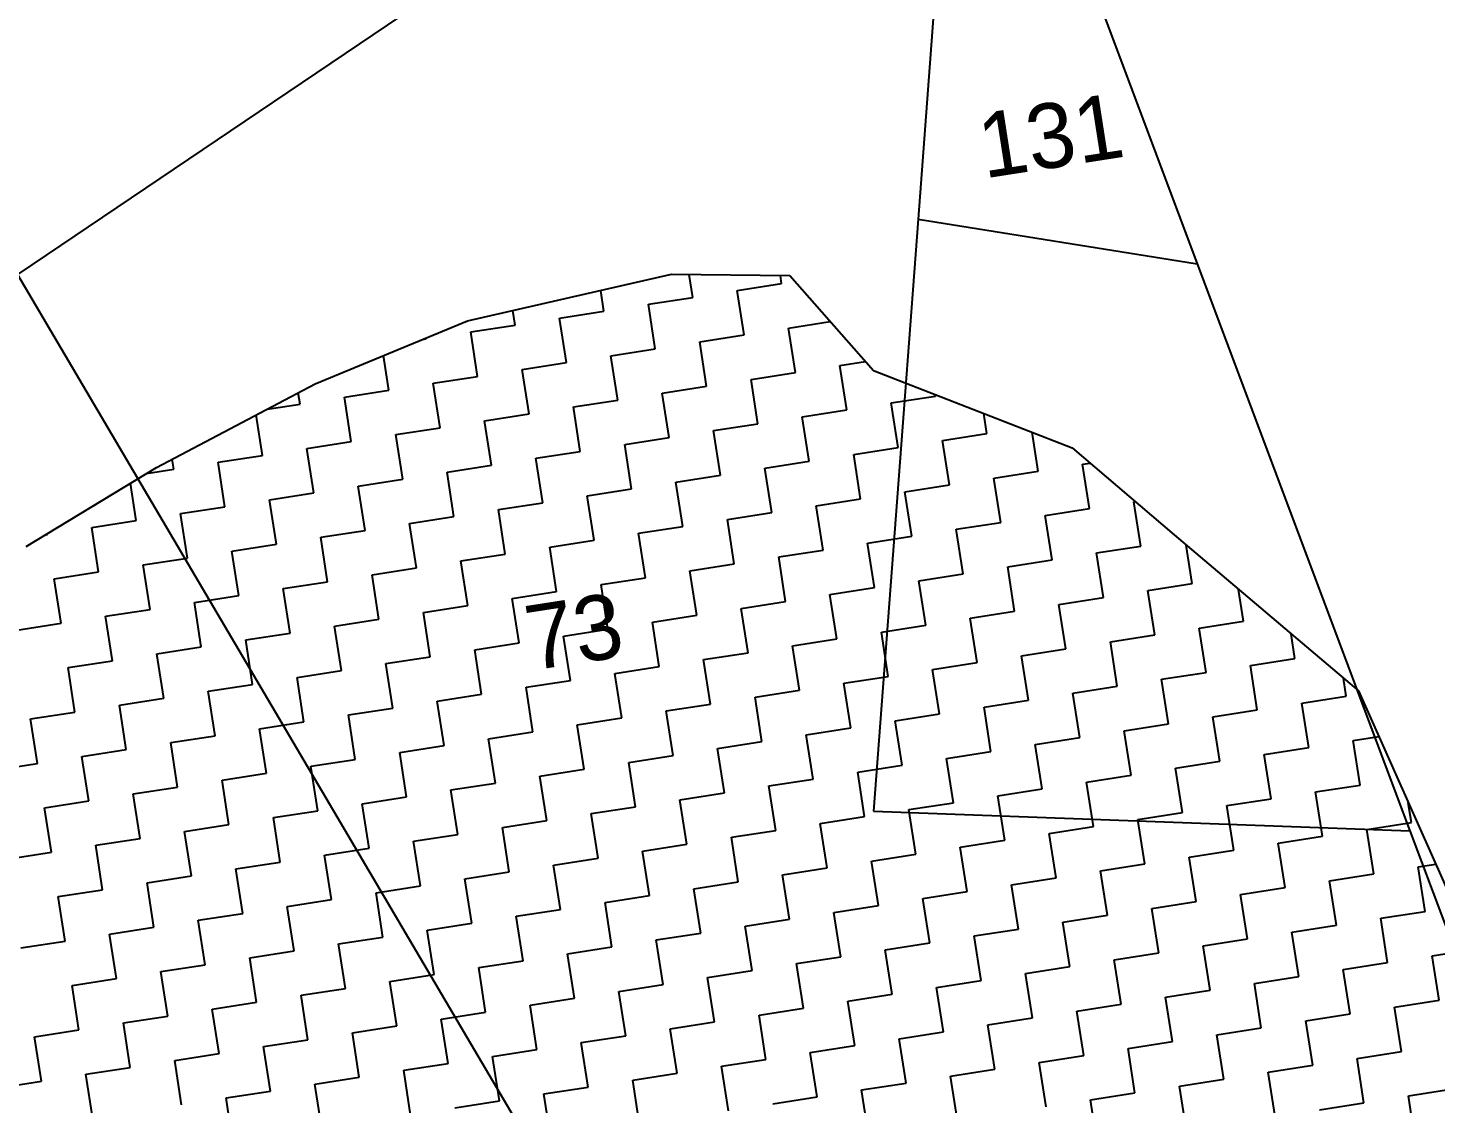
# Model space of a CAD drawing. Header units: metres. Extents: x 288488 to 290462, y 1999122 to 2001536.
# Drawn here: x 289246.1 to 289401.4, y 1999909.6 to 2000028.3 of the extents above; entities that cross this region are included whole.
import ezdxf
from ezdxf.enums import TextEntityAlignment as Align

# ---------------------------------------------------------------- set-up
doc = ezdxf.new("R2010")
doc.units = ezdxf.units.M
doc.header["$MEASUREMENT"] = 0
for name, color, linetype in [('POLY_HATCH', 12, 'Continuous'), ('POLY_PARCEL', 6, 'Continuous'), ('TEXT_PARCEL', 7, 'Continuous')]:
    doc.layers.add(name, color=color, linetype=linetype)
doc.styles.add('TEXT_MAP', font='')
doc.styles.get('TEXT_MAP').set_extended_font_data('Kruti Dev 050')

msp = doc.modelspace()

# ---------------------------------------------------------------- linework, layer by layer
at = {"layer": 'POLY_HATCH'}
for p, q in [((289294.57, 1999996.03), (289317.08, 2000001.16)), ((289317.08, 2000001.16), (289330.12, 2000001.02)), ((289330.12, 2000001.02), (289339.34, 1999990.53)), ((289277.76, 1999989.08), (289294.57, 1999996.03)), ((289339.34, 1999990.53), (289361.27, 1999982.03)), ((289260.22, 1999979.84), (289277.76, 1999989.08)), ((289361.27, 1999982.03), (289372.52, 1999972.4)), ((289245.86, 1999971.11), (289260.22, 1999979.84)), ((289372.52, 1999972.4), (289392.86, 1999955.19)), ((289392.86, 1999955.19), (289406.19, 1999925.3))]:
    msp.add_line(p, q, dxfattribs=at)
at = {"layer": 'POLY_HATCH', "linetype": 'Continuous'}
for p, q in [((289319.41, 1999998.61), (289319.02, 2000001.14)), ((289329.21, 2000000.13), (289329.08, 2000001.03)), ((289309.61, 1999997.08), (289309.25, 1999999.37)), ((289324.31, 1999999.37), (289329.21, 2000000.13)), ((289325.08, 1999994.47), (289324.31, 1999999.37)), ((289314.51, 1999997.85), (289319.41, 1999998.61)), ((289315.28, 1999992.95), (289314.51, 1999997.85)), ((289299.81, 1999995.56), (289299.56, 1999997.17)), ((289304.71, 1999996.32), (289309.61, 1999997.08)), ((289305.47, 1999991.42), (289304.71, 1999996.32)), ((289329.98, 1999995.23), (289334.58, 1999995.95)), ((289294.91, 1999994.8), (289299.81, 1999995.56)), ((289295.67, 1999989.89), (289294.91, 1999994.8)), ((289320.18, 1999993.71), (289325.08, 1999994.47)), ((289330.74, 1999990.33), (289329.98, 1999995.23)), ((289289.58, 1999993.97), (289290.01, 1999994.03)), ((289290.01, 1999994.03), (289289.99, 1999994.14)), ((289310.37, 1999992.18), (289315.28, 1999992.95)), ((289320.94, 1999988.81), (289320.18, 1999993.71)), ((289285.87, 1999988.37), (289285.28, 1999992.19)), ((289300.57, 1999990.66), (289305.47, 1999991.42)), ((289311.14, 1999987.28), (289310.37, 1999992.18)), ((289335.64, 1999991.1), (289338.46, 1999991.53)), ((289336.4, 1999986.19), (289335.64, 1999991.1)), ((289290.77, 1999989.13), (289295.67, 1999989.89)), ((289301.34, 1999985.76), (289300.57, 1999990.66)), ((289325.84, 1999989.57), (289330.74, 1999990.33)), ((289326.6, 1999984.67), (289325.84, 1999989.57)), ((289276.07, 1999986.84), (289275.87, 1999988.09)), ((289280.97, 1999987.61), (289285.87, 1999988.37)), ((289291.53, 1999984.23), (289290.77, 1999989.13)), ((289316.04, 1999988.04), (289320.94, 1999988.81)), ((289316.8, 1999983.14), (289316.04, 1999988.04)), ((289272.44, 1999986.28), (289276.07, 1999986.84)), ((289281.73, 1999982.7), (289280.97, 1999987.61)), ((289306.24, 1999986.52), (289311.14, 1999987.28)), ((289307, 1999981.62), (289306.24, 1999986.52)), ((289341.31, 1999986.96), (289346.21, 1999987.72)), ((289342.07, 1999982.06), (289341.31, 1999986.96)), ((289346.21, 1999987.72), (289346.18, 1999987.88)), ((289271.93, 1999981.18), (289271.23, 1999985.64)), ((289296.43, 1999984.99), (289301.34, 1999985.76)), ((289297.2, 1999980.09), (289296.43, 1999984.99)), ((289331.5, 1999985.43), (289336.4, 1999986.19)), ((289332.27, 1999980.53), (289331.5, 1999985.43)), ((289351.87, 1999983.58), (289351.52, 1999985.81)), ((289286.63, 1999983.47), (289291.53, 1999984.23)), ((289287.4, 1999978.57), (289286.63, 1999983.47)), ((289321.7, 1999983.91), (289326.6, 1999984.67)), ((289322.46, 1999979.01), (289321.7, 1999983.91)), ((289346.97, 1999982.82), (289351.87, 1999983.58)), ((289357.53, 1999979.44), (289356.87, 1999983.73)), ((289276.83, 1999981.94), (289281.73, 1999982.7)), ((289277.59, 1999977.04), (289276.83, 1999981.94)), ((289311.9, 1999982.38), (289316.8, 1999983.14)), ((289312.66, 1999977.48), (289311.9, 1999982.38)), ((289337.17, 1999981.29), (289342.07, 1999982.06)), ((289347.73, 1999977.92), (289346.97, 1999982.82)), ((289262.13, 1999979.65), (289261.96, 1999980.76)), ((289267.03, 1999980.42), (289271.93, 1999981.18)), ((289267.79, 1999975.52), (289267.03, 1999980.42)), ((289302.1, 1999980.86), (289307, 1999981.62)), ((289302.86, 1999975.95), (289302.1, 1999980.86)), ((289327.37, 1999979.77), (289332.27, 1999980.53)), ((289337.93, 1999976.39), (289337.17, 1999981.29)), ((289362.43, 1999980.21), (289363.25, 1999980.33)), ((289363.2, 1999975.31), (289362.43, 1999980.21)), ((289259.14, 1999979.19), (289262.13, 1999979.65)), ((289292.3, 1999979.33), (289297.2, 1999980.09)), ((289293.06, 1999974.43), (289292.3, 1999979.33)), ((289317.56, 1999978.24), (289322.46, 1999979.01)), ((289328.13, 1999974.87), (289327.37, 1999979.77)), ((289352.63, 1999978.68), (289357.53, 1999979.44)), ((289353.4, 1999973.78), (289352.63, 1999978.68)), ((289257.99, 1999973.99), (289257.35, 1999978.1)), ((289282.49, 1999977.8), (289287.4, 1999978.57)), ((289283.26, 1999972.9), (289282.49, 1999977.8)), ((289307.76, 1999976.72), (289312.66, 1999977.48)), ((289318.33, 1999973.34), (289317.56, 1999978.24)), ((289342.83, 1999977.16), (289347.73, 1999977.92)), ((289343.59, 1999972.25), (289342.83, 1999977.16)), ((289272.69, 1999976.28), (289277.59, 1999977.04)), ((289273.46, 1999971.38), (289272.69, 1999976.28)), ((289297.96, 1999975.19), (289302.86, 1999975.95)), ((289308.52, 1999971.82), (289307.76, 1999976.72)), ((289333.03, 1999975.63), (289337.93, 1999976.39)), ((289333.79, 1999970.73), (289333.03, 1999975.63)), ((289368.1, 1999976.07), (289368.21, 1999976.09)), ((289368.86, 1999971.17), (289368.1, 1999976.07)), ((289253.09, 1999973.23), (289257.99, 1999973.99)), ((289262.89, 1999974.75), (289267.79, 1999975.52)), ((289263.65, 1999969.85), (289262.89, 1999974.75)), ((289288.16, 1999973.67), (289293.06, 1999974.43)), ((289298.72, 1999970.29), (289297.96, 1999975.19)), ((289323.23, 1999974.1), (289328.13, 1999974.87)), ((289323.99, 1999969.2), (289323.23, 1999974.1)), ((289358.3, 1999974.54), (289363.2, 1999975.31)), ((289359.06, 1999969.64), (289358.3, 1999974.54)), ((289248.05, 1999972.44), (289248.19, 1999972.46)), ((289248.19, 1999972.46), (289248.18, 1999972.52)), ((289253.85, 1999968.33), (289253.09, 1999973.23)), ((289278.36, 1999972.14), (289283.26, 1999972.9)), ((289288.92, 1999968.76), (289288.16, 1999973.67)), ((289313.43, 1999972.58), (289318.33, 1999973.34)), ((289314.19, 1999967.68), (289313.43, 1999972.58)), ((289348.49, 1999973.02), (289353.4, 1999973.78)), ((289349.26, 1999968.12), (289348.49, 1999973.02)), ((289268.55, 1999970.61), (289273.46, 1999971.38)), ((289279.12, 1999967.24), (289278.36, 1999972.14)), ((289303.62, 1999971.05), (289308.52, 1999971.82)), ((289304.39, 1999966.15), (289303.62, 1999971.05)), ((289338.69, 1999971.49), (289343.59, 1999972.25)), ((289339.46, 1999966.59), (289338.69, 1999971.49)), ((289363.96, 1999970.41), (289368.86, 1999971.17)), ((289374.52, 1999967.03), (289373.87, 1999971.26)), ((289258.75, 1999969.09), (289263.65, 1999969.85)), ((289269.32, 1999965.71), (289268.55, 1999970.61)), ((289293.82, 1999969.53), (289298.72, 1999970.29)), ((289294.58, 1999964.63), (289293.82, 1999969.53)), ((289328.89, 1999969.97), (289333.79, 1999970.73)), ((289329.65, 1999965.07), (289328.89, 1999969.97)), ((289354.16, 1999968.88), (289359.06, 1999969.64)), ((289364.72, 1999965.5), (289363.96, 1999970.41)), ((289248.95, 1999967.56), (289253.85, 1999968.33)), ((289259.52, 1999964.19), (289258.75, 1999969.09)), ((289284.02, 1999968), (289288.92, 1999968.76)), ((289284.78, 1999963.1), (289284.02, 1999968)), ((289319.09, 1999968.44), (289323.99, 1999969.2)), ((289319.85, 1999963.54), (289319.09, 1999968.44)), ((289344.36, 1999967.35), (289349.26, 1999968.12)), ((289354.92, 1999963.98), (289354.16, 1999968.88)), ((289249.71, 1999962.66), (289248.95, 1999967.56)), ((289274.22, 1999966.48), (289279.12, 1999967.24)), ((289274.98, 1999961.58), (289274.22, 1999966.48)), ((289309.29, 1999966.92), (289314.19, 1999967.68)), ((289310.05, 1999962.01), (289309.29, 1999966.92)), ((289334.55, 1999965.83), (289339.46, 1999966.59)), ((289345.12, 1999962.45), (289344.36, 1999967.35)), ((289369.62, 1999966.27), (289374.52, 1999967.03)), ((289370.39, 1999961.37), (289369.62, 1999966.27)), ((289380.19, 1999962.89), (289379.65, 1999966.37)), ((289264.42, 1999964.95), (289269.32, 1999965.71)), ((289265.18, 1999960.05), (289264.42, 1999964.95)), ((289299.49, 1999965.39), (289304.39, 1999966.15)), ((289300.25, 1999960.49), (289299.49, 1999965.39)), ((289324.75, 1999964.3), (289329.65, 1999965.07)), ((289335.32, 1999960.93), (289334.55, 1999965.83)), ((289359.82, 1999964.74), (289364.72, 1999965.5)), ((289360.58, 1999959.84), (289359.82, 1999964.74)), ((289254.61, 1999963.43), (289259.52, 1999964.19)), ((289255.38, 1999958.52), (289254.61, 1999963.43)), ((289279.88, 1999962.34), (289284.78, 1999963.1)), ((289289.68, 1999963.86), (289294.58, 1999964.63)), ((289290.45, 1999958.96), (289289.68, 1999963.86)), ((289314.95, 1999962.78), (289319.85, 1999963.54)), ((289325.52, 1999959.4), (289324.75, 1999964.3)), ((289350.02, 1999963.22), (289354.92, 1999963.98)), ((289350.78, 1999958.31), (289350.02, 1999963.22)), ((289244.81, 1999961.9), (289249.71, 1999962.66)), ((289270.08, 1999960.81), (289274.98, 1999961.58)), ((289280.64, 1999957.44), (289279.88, 1999962.34)), ((289305.15, 1999961.25), (289310.05, 1999962.01)), ((289315.71, 1999957.88), (289314.95, 1999962.78)), ((289340.22, 1999961.69), (289345.12, 1999962.45)), ((289340.98, 1999956.79), (289340.22, 1999961.69)), ((289375.29, 1999962.13), (289380.19, 1999962.89)), ((289376.05, 1999957.23), (289375.29, 1999962.13)), ((289260.28, 1999959.29), (289265.18, 1999960.05)), ((289270.84, 1999955.91), (289270.08, 1999960.81)), ((289295.35, 1999959.73), (289300.25, 1999960.49)), ((289305.91, 1999956.35), (289305.15, 1999961.25)), ((289330.42, 1999960.16), (289335.32, 1999960.93)), ((289331.18, 1999955.26), (289330.42, 1999960.16)), ((289365.49, 1999960.6), (289370.39, 1999961.37)), ((289366.25, 1999955.7), (289365.49, 1999960.6)), ((289385.85, 1999958.75), (289385.43, 1999961.48)), ((289250.48, 1999957.76), (289255.38, 1999958.52)), ((289261.04, 1999954.39), (289260.28, 1999959.29)), ((289285.55, 1999958.2), (289290.45, 1999958.96)), ((289296.11, 1999954.82), (289295.35, 1999959.73)), ((289320.61, 1999958.64), (289325.52, 1999959.4)), ((289321.38, 1999953.74), (289320.61, 1999958.64)), ((289355.68, 1999959.08), (289360.58, 1999959.84)), ((289356.45, 1999954.18), (289355.68, 1999959.08)), ((289380.95, 1999957.99), (289385.85, 1999958.75)), ((289251.24, 1999952.86), (289250.48, 1999957.76)), ((289275.74, 1999956.67), (289280.64, 1999957.44)), ((289286.31, 1999953.3), (289285.55, 1999958.2)), ((289310.81, 1999957.11), (289315.71, 1999957.88)), ((289311.58, 1999952.21), (289310.81, 1999957.11)), ((289345.88, 1999957.55), (289350.78, 1999958.31)), ((289346.64, 1999952.65), (289345.88, 1999957.55)), ((289371.15, 1999956.47), (289376.05, 1999957.23)), ((289381.71, 1999953.09), (289380.95, 1999957.99)), ((289265.94, 1999955.15), (289270.84, 1999955.91)), ((289276.51, 1999951.77), (289275.74, 1999956.67)), ((289301.01, 1999955.59), (289305.91, 1999956.35)), ((289301.77, 1999950.69), (289301.01, 1999955.59)), ((289336.08, 1999956.03), (289340.98, 1999956.79)), ((289336.84, 1999951.13), (289336.08, 1999956.03)), ((289361.35, 1999954.94), (289366.25, 1999955.7)), ((289371.91, 1999951.56), (289371.15, 1999956.47)), ((289391.52, 1999954.62), (289391.21, 1999956.59)), ((289256.14, 1999953.62), (289261.04, 1999954.39)), ((289266.7, 1999950.25), (289265.94, 1999955.15)), ((289291.21, 1999954.06), (289296.11, 1999954.82)), ((289291.97, 1999949.16), (289291.21, 1999954.06)), ((289326.28, 1999954.5), (289331.18, 1999955.26)), ((289327.04, 1999949.6), (289326.28, 1999954.5)), ((289351.55, 1999953.41), (289356.45, 1999954.18)), ((289362.11, 1999950.04), (289361.35, 1999954.94)), ((289386.61, 1999953.85), (289391.52, 1999954.62)), ((289387.38, 1999948.95), (289386.61, 1999953.85)), ((289246.34, 1999952.1), (289251.24, 1999952.86)), ((289256.9, 1999948.72), (289256.14, 1999953.62)), ((289281.41, 1999952.54), (289286.31, 1999953.3)), ((289282.17, 1999947.64), (289281.41, 1999952.54)), ((289316.48, 1999952.98), (289321.38, 1999953.74)), ((289317.24, 1999948.07), (289316.48, 1999952.98)), ((289341.74, 1999951.89), (289346.64, 1999952.65)), ((289352.31, 1999948.51), (289351.55, 1999953.41)), ((289376.81, 1999952.33), (289381.71, 1999953.09)), ((289377.58, 1999947.43), (289376.81, 1999952.33)), ((289247.1, 1999947.2), (289246.34, 1999952.1)), ((289271.61, 1999951.01), (289276.51, 1999951.77)), ((289272.37, 1999946.11), (289271.61, 1999951.01)), ((289296.87, 1999949.92), (289301.77, 1999950.69)), ((289306.67, 1999951.45), (289311.58, 1999952.21)), ((289307.44, 1999946.55), (289306.67, 1999951.45)), ((289331.94, 1999950.36), (289336.84, 1999951.13)), ((289342.51, 1999946.99), (289341.74, 1999951.89)), ((289367.01, 1999950.8), (289371.91, 1999951.56)), ((289367.77, 1999945.9), (289367.01, 1999950.8)), ((289261.8, 1999949.49), (289266.7, 1999950.25)), ((289262.57, 1999944.58), (289261.8, 1999949.49)), ((289287.07, 1999948.4), (289291.97, 1999949.16)), ((289297.64, 1999945.02), (289296.87, 1999949.92)), ((289322.14, 1999948.84), (289327.04, 1999949.6)), ((289332.7, 1999945.46), (289331.94, 1999950.36)), ((289357.21, 1999949.28), (289362.11, 1999950.04)), ((289357.97, 1999944.38), (289357.21, 1999949.28)), ((289392.28, 1999949.71), (289395.11, 1999950.16)), ((289393.04, 1999944.81), (289392.28, 1999949.71)), ((289252, 1999947.96), (289256.9, 1999948.72)), ((289252.76, 1999943.06), (289252, 1999947.96)), ((289277.27, 1999946.87), (289282.17, 1999947.64)), ((289287.83, 1999943.5), (289287.07, 1999948.4)), ((289312.34, 1999947.31), (289317.24, 1999948.07)), ((289322.9, 1999943.94), (289322.14, 1999948.84)), ((289347.41, 1999947.75), (289352.31, 1999948.51)), ((289348.17, 1999942.85), (289347.41, 1999947.75)), ((289382.48, 1999948.19), (289387.38, 1999948.95)), ((289383.24, 1999943.29), (289382.48, 1999948.19)), ((289242.2, 1999946.43), (289247.1, 1999947.2)), ((289267.47, 1999945.35), (289272.37, 1999946.11)), ((289278.03, 1999941.97), (289277.27, 1999946.87)), ((289302.54, 1999945.79), (289307.44, 1999946.55)), ((289313.1, 1999942.41), (289312.34, 1999947.31)), ((289337.61, 1999946.22), (289342.51, 1999946.99)), ((289338.37, 1999941.32), (289337.61, 1999946.22)), ((289372.68, 1999946.66), (289377.58, 1999947.43)), ((289373.44, 1999941.76), (289372.68, 1999946.66)), ((289257.67, 1999943.82), (289262.57, 1999944.58)), ((289268.23, 1999940.45), (289267.47, 1999945.35)), ((289292.73, 1999944.26), (289297.64, 1999945.02)), ((289303.3, 1999940.89), (289302.54, 1999945.79)), ((289327.8, 1999944.7), (289332.7, 1999945.46)), ((289328.57, 1999939.8), (289327.8, 1999944.7)), ((289362.87, 1999945.14), (289367.77, 1999945.9)), ((289363.64, 1999940.24), (289362.87, 1999945.14)), ((289388.14, 1999944.05), (289393.04, 1999944.81)), ((289247.86, 1999942.3), (289252.76, 1999943.06)), ((289258.43, 1999938.92), (289257.67, 1999943.82)), ((289282.93, 1999942.73), (289287.83, 1999943.5)), ((289293.5, 1999939.36), (289292.73, 1999944.26)), ((289318, 1999943.17), (289322.9, 1999943.94)), ((289318.77, 1999938.27), (289318, 1999943.17)), ((289353.07, 1999943.61), (289357.97, 1999944.38)), ((289353.83, 1999938.71), (289353.07, 1999943.61)), ((289378.34, 1999942.53), (289383.24, 1999943.29)), ((289388.9, 1999939.15), (289388.14, 1999944.05)), ((289248.63, 1999937.4), (289247.86, 1999942.3)), ((289273.13, 1999941.21), (289278.03, 1999941.97)), ((289283.7, 1999937.83), (289282.93, 1999942.73)), ((289308.2, 1999941.65), (289313.1, 1999942.41)), ((289308.96, 1999936.75), (289308.2, 1999941.65)), ((289343.27, 1999942.09), (289348.17, 1999942.85)), ((289344.03, 1999937.19), (289343.27, 1999942.09)), ((289368.54, 1999941), (289373.44, 1999941.76)), ((289379.1, 1999937.62), (289378.34, 1999942.53)), ((289398.71, 1999940.68), (289398.37, 1999942.84)), ((289263.33, 1999939.68), (289268.23, 1999940.45)), ((289273.89, 1999936.31), (289273.13, 1999941.21)), ((289298.4, 1999940.12), (289303.3, 1999940.89)), ((289299.16, 1999935.22), (289298.4, 1999940.12)), ((289333.47, 1999940.56), (289338.37, 1999941.32)), ((289334.23, 1999935.66), (289333.47, 1999940.56)), ((289358.74, 1999939.47), (289363.64, 1999940.24)), ((289369.3, 1999936.1), (289368.54, 1999941)), ((289393.8, 1999939.91), (289398.71, 1999940.68)), ((289394.57, 1999935.01), (289393.8, 1999939.91)), ((289253.53, 1999938.16), (289258.43, 1999938.92)), ((289264.09, 1999934.78), (289263.33, 1999939.68)), ((289288.6, 1999938.6), (289293.5, 1999939.36)), ((289289.36, 1999933.7), (289288.6, 1999938.6)), ((289313.86, 1999937.51), (289318.77, 1999938.27)), ((289323.67, 1999939.04), (289328.57, 1999939.8)), ((289324.43, 1999934.13), (289323.67, 1999939.04)), ((289348.93, 1999937.95), (289353.83, 1999938.71)), ((289359.5, 1999934.57), (289358.74, 1999939.47)), ((289384, 1999938.39), (289388.9, 1999939.15)), ((289384.77, 1999933.49), (289384, 1999938.39)), ((289243.73, 1999936.63), (289248.63, 1999937.4)), ((289254.29, 1999933.26), (289253.53, 1999938.16)), ((289278.79, 1999937.07), (289283.7, 1999937.83)), ((289279.56, 1999932.17), (289278.79, 1999937.07)), ((289304.06, 1999935.98), (289308.96, 1999936.75)), ((289314.63, 1999932.61), (289313.86, 1999937.51)), ((289339.13, 1999936.42), (289344.03, 1999937.19)), ((289349.7, 1999933.05), (289348.93, 1999937.95)), ((289374.2, 1999936.86), (289379.1, 1999937.62)), ((289374.96, 1999931.96), (289374.2, 1999936.86)), ((289268.99, 1999935.55), (289273.89, 1999936.31)), ((289269.76, 1999930.64), (289268.99, 1999935.55)), ((289294.26, 1999934.46), (289299.16, 1999935.22)), ((289304.83, 1999931.08), (289304.06, 1999935.98)), ((289329.33, 1999934.9), (289334.23, 1999935.66)), ((289339.89, 1999931.52), (289339.13, 1999936.42)), ((289364.4, 1999935.34), (289369.3, 1999936.1)), ((289365.16, 1999930.44), (289364.4, 1999935.34)), ((289399.47, 1999935.77), (289401.39, 1999936.07)), ((289400.23, 1999930.87), (289399.47, 1999935.77)), ((289259.19, 1999934.02), (289264.09, 1999934.78)), ((289259.95, 1999929.12), (289259.19, 1999934.02)), ((289284.46, 1999932.93), (289289.36, 1999933.7)), ((289295.02, 1999929.56), (289294.26, 1999934.46)), ((289319.53, 1999933.37), (289324.43, 1999934.13)), ((289330.09, 1999930), (289329.33, 1999934.9)), ((289354.6, 1999933.81), (289359.5, 1999934.57)), ((289355.36, 1999928.91), (289354.6, 1999933.81)), ((289389.67, 1999934.25), (289394.57, 1999935.01)), ((289390.43, 1999929.35), (289389.67, 1999934.25)), ((289249.39, 1999932.49), (289254.29, 1999933.26)), ((289250.15, 1999927.59), (289249.39, 1999932.49)), ((289274.66, 1999931.41), (289279.56, 1999932.17)), ((289285.22, 1999928.03), (289284.46, 1999932.93)), ((289309.73, 1999931.85), (289314.63, 1999932.61)), ((289320.29, 1999928.47), (289319.53, 1999933.37)), ((289344.8, 1999932.28), (289349.7, 1999933.05)), ((289345.56, 1999927.38), (289344.8, 1999932.28)), ((289379.86, 1999932.72), (289384.77, 1999933.49)), ((289380.63, 1999927.82), (289379.86, 1999932.72)), ((289264.85, 1999929.88), (289269.76, 1999930.64)), ((289275.42, 1999926.51), (289274.66, 1999931.41)), ((289299.92, 1999930.32), (289304.83, 1999931.08)), ((289310.49, 1999926.95), (289309.73, 1999931.85)), ((289334.99, 1999930.76), (289339.89, 1999931.52)), ((289335.76, 1999925.86), (289334.99, 1999930.76)), ((289370.06, 1999931.2), (289374.96, 1999931.96)), ((289370.83, 1999926.3), (289370.06, 1999931.2)), ((289395.33, 1999930.11), (289400.23, 1999930.87)), ((289255.05, 1999928.36), (289259.95, 1999929.12)), ((289265.62, 1999924.98), (289264.85, 1999929.88)), ((289290.12, 1999928.79), (289295.02, 1999929.56)), ((289300.69, 1999925.42), (289299.92, 1999930.32)), ((289325.19, 1999929.23), (289330.09, 1999930)), ((289325.95, 1999924.33), (289325.19, 1999929.23)), ((289360.26, 1999929.67), (289365.16, 1999930.44)), ((289361.02, 1999924.77), (289360.26, 1999929.67)), ((289385.53, 1999928.59), (289390.43, 1999929.35)), ((289396.09, 1999925.21), (289395.33, 1999930.11)), ((289245.25, 1999926.83), (289250.15, 1999927.59)), ((289255.82, 1999923.46), (289255.05, 1999928.36)), ((289280.32, 1999927.27), (289285.22, 1999928.03)), ((289290.89, 1999923.89), (289290.12, 1999928.79)), ((289315.39, 1999927.71), (289320.29, 1999928.47)), ((289316.15, 1999922.81), (289315.39, 1999927.71)), ((289340.66, 1999926.62), (289345.56, 1999927.38)), ((289350.46, 1999928.15), (289355.36, 1999928.91)), ((289351.22, 1999923.25), (289350.46, 1999928.15)), ((289375.73, 1999927.06), (289380.63, 1999927.82)), ((289386.29, 1999923.68), (289385.53, 1999928.59)), ((289270.52, 1999925.74), (289275.42, 1999926.51)), ((289281.08, 1999922.37), (289280.32, 1999927.27)), ((289305.59, 1999926.18), (289310.49, 1999926.95)), ((289306.35, 1999921.28), (289305.59, 1999926.18)), ((289330.86, 1999925.1), (289335.76, 1999925.86)), ((289341.42, 1999921.72), (289340.66, 1999926.62)), ((289365.92, 1999925.53), (289370.83, 1999926.3)), ((289376.49, 1999922.16), (289375.73, 1999927.06)), ((289400.99, 1999925.97), (289405.57, 1999926.69)), ((289401.76, 1999921.07), (289400.99, 1999925.97)), ((289260.72, 1999924.22), (289265.62, 1999924.98)), ((289271.28, 1999920.84), (289270.52, 1999925.74)), ((289295.79, 1999924.66), (289300.69, 1999925.42)), ((289296.55, 1999919.76), (289295.79, 1999924.66)), ((289321.05, 1999923.57), (289325.95, 1999924.33)), ((289331.62, 1999920.19), (289330.86, 1999925.1)), ((289356.12, 1999924.01), (289361.02, 1999924.77)), ((289366.69, 1999920.63), (289365.92, 1999925.53)), ((289391.19, 1999924.45), (289396.09, 1999925.21)), ((289391.95, 1999919.55), (289391.19, 1999924.45)), ((289250.92, 1999922.69), (289255.82, 1999923.46)), ((289261.48, 1999919.32), (289260.72, 1999924.22)), ((289285.98, 1999923.13), (289290.89, 1999923.89)), ((289286.75, 1999918.23), (289285.98, 1999923.13)), ((289311.25, 1999922.04), (289316.15, 1999922.81)), ((289321.82, 1999918.67), (289321.05, 1999923.57)), ((289346.32, 1999922.48), (289351.22, 1999923.25)), ((289356.89, 1999919.11), (289356.12, 1999924.01)), ((289381.39, 1999922.92), (289386.29, 1999923.68)), ((289382.15, 1999918.02), (289381.39, 1999922.92)), ((289251.68, 1999917.79), (289250.92, 1999922.69)), ((289276.18, 1999921.61), (289281.08, 1999922.37)), ((289276.95, 1999916.7), (289276.18, 1999921.61)), ((289301.45, 1999920.52), (289306.35, 1999921.28)), ((289312.01, 1999917.14), (289311.25, 1999922.04)), ((289336.52, 1999920.96), (289341.42, 1999921.72)), ((289347.08, 1999917.58), (289346.32, 1999922.48)), ((289371.59, 1999921.4), (289376.49, 1999922.16)), ((289372.35, 1999916.5), (289371.59, 1999921.4)), ((289266.38, 1999920.08), (289271.28, 1999920.84)), ((289267.14, 1999915.18), (289266.38, 1999920.08)), ((289291.65, 1999918.99), (289296.55, 1999919.76)), ((289302.21, 1999915.62), (289301.45, 1999920.52)), ((289326.72, 1999919.43), (289331.62, 1999920.19)), ((289337.28, 1999916.06), (289336.52, 1999920.96)), ((289361.79, 1999919.87), (289366.69, 1999920.63)), ((289362.55, 1999914.97), (289361.79, 1999919.87)), ((289396.86, 1999920.31), (289401.76, 1999921.07)), ((289397.62, 1999915.41), (289396.86, 1999920.31)), ((289256.58, 1999918.55), (289261.48, 1999919.32)), ((289257.34, 1999913.65), (289256.58, 1999918.55)), ((289281.85, 1999917.47), (289286.75, 1999918.23)), ((289292.41, 1999914.09), (289291.65, 1999918.99)), ((289316.92, 1999917.91), (289321.82, 1999918.67)), ((289327.48, 1999914.53), (289326.72, 1999919.43)), ((289351.98, 1999918.34), (289356.89, 1999919.11)), ((289352.75, 1999913.44), (289351.98, 1999918.34)), ((289387.05, 1999918.78), (289391.95, 1999919.55)), ((289387.82, 1999913.88), (289387.05, 1999918.78)), ((289246.78, 1999917.03), (289251.68, 1999917.79)), ((289247.54, 1999912.13), (289246.78, 1999917.03)), ((289272.04, 1999915.94), (289276.95, 1999916.7)), ((289282.61, 1999912.57), (289281.85, 1999917.47)), ((289307.11, 1999916.38), (289312.01, 1999917.14)), ((289317.68, 1999913.01), (289316.92, 1999917.91)), ((289342.18, 1999916.82), (289347.08, 1999917.58)), ((289342.95, 1999911.92), (289342.18, 1999916.82)), ((289377.25, 1999917.26), (289382.15, 1999918.02)), ((289378.01, 1999912.36), (289377.25, 1999917.26)), ((289262.24, 1999914.42), (289267.14, 1999915.18)), ((289272.81, 1999911.04), (289272.04, 1999915.94)), ((289297.31, 1999914.85), (289302.21, 1999915.62)), ((289307.88, 1999911.48), (289307.11, 1999916.38)), ((289332.38, 1999915.29), (289337.28, 1999916.06)), ((289333.14, 1999910.39), (289332.38, 1999915.29)), ((289357.65, 1999914.21), (289362.55, 1999914.97)), ((289367.45, 1999915.73), (289372.35, 1999916.5)), ((289368.21, 1999910.83), (289367.45, 1999915.73)), ((289392.72, 1999914.65), (289397.62, 1999915.41)), ((289252.44, 1999912.89), (289257.34, 1999913.65)), ((289263.01, 1999909.52), (289262.24, 1999914.42)), ((289287.51, 1999913.33), (289292.41, 1999914.09)), ((289298.07, 1999909.95), (289297.31, 1999914.85)), ((289322.58, 1999913.77), (289327.48, 1999914.53)), ((289323.34, 1999908.87), (289322.58, 1999913.77)), ((289347.85, 1999912.68), (289352.75, 1999913.44)), ((289358.41, 1999909.31), (289357.65, 1999914.21)), ((289382.92, 1999913.12), (289387.82, 1999913.88)), ((289393.48, 1999909.74), (289392.72, 1999914.65)), ((289242.64, 1999911.36), (289247.54, 1999912.13)), ((289253.2, 1999907.99), (289252.44, 1999912.89)), ((289277.71, 1999911.8), (289282.61, 1999912.57)), ((289288.27, 1999908.43), (289287.51, 1999913.33)), ((289312.78, 1999912.24), (289317.68, 1999913.01)), ((289313.54, 1999907.34), (289312.78, 1999912.24)), ((289338.04, 1999911.16), (289342.95, 1999911.92)), ((289348.61, 1999907.78), (289347.85, 1999912.68)), ((289373.11, 1999911.59), (289378.01, 1999912.36)), ((289383.68, 1999908.22), (289382.92, 1999913.12)), ((289267.91, 1999910.28), (289272.81, 1999911.04)), ((289278.47, 1999906.9), (289277.71, 1999911.8)), ((289302.98, 1999910.72), (289307.88, 1999911.48)), ((289303.74, 1999905.82), (289302.98, 1999910.72)), ((289328.24, 1999909.63), (289333.14, 1999910.39)), ((289338.81, 1999906.25), (289338.04, 1999911.16)), ((289363.31, 1999910.07), (289368.21, 1999910.83)), ((289373.88, 1999906.69), (289373.11, 1999911.59)), ((289398.38, 1999910.51), (289403.28, 1999911.27)), ((289399.14, 1999905.61), (289398.38, 1999910.51)), ((289268.67, 1999905.38), (289267.91, 1999910.28)), ((289293.17, 1999909.19), (289298.07, 1999909.95)), ((289364.07, 1999905.17), (289363.31, 1999910.07)), ((289388.58, 1999908.98), (289393.48, 1999909.74))]:
    msp.add_line(p, q, dxfattribs=at)
at = {"layer": 'POLY_PARCEL'}
for p, q in [((289349.12, 2000071.5), (289244.91, 2000001.12)), ((289349.12, 2000071.5), (289344.28, 2000007.23)), ((289349.12, 2000071.5), (289375.07, 2000002.32)), ((289344.28, 2000007.23), (289339.37, 1999941.91)), ((289344.28, 2000007.23), (289375.07, 2000002.32)), ((289375.07, 2000002.32), (289398.54, 1999939.76)), ((289244.91, 2000001.12), (289310.43, 1999889.95)), ((289339.37, 1999941.91), (289398.54, 1999939.76)), ((289398.54, 1999939.76), (289409.79, 1999909.77))]:
    msp.add_line(p, q, dxfattribs=at)

# ---------------------------------------------------------------- texts
at = {"layer": 'TEXT_PARCEL', "style": 'TEXT_MAP'}
for s, p in [('131', (289358.89, 2000016.48)), ('73', (289306.29, 1999961.77))]:
    msp.add_text(s, height=7.142, rotation=8.8469, dxfattribs=at).set_placement(p, align=Align.MIDDLE)

doc.saveas('drawing.dxf')
